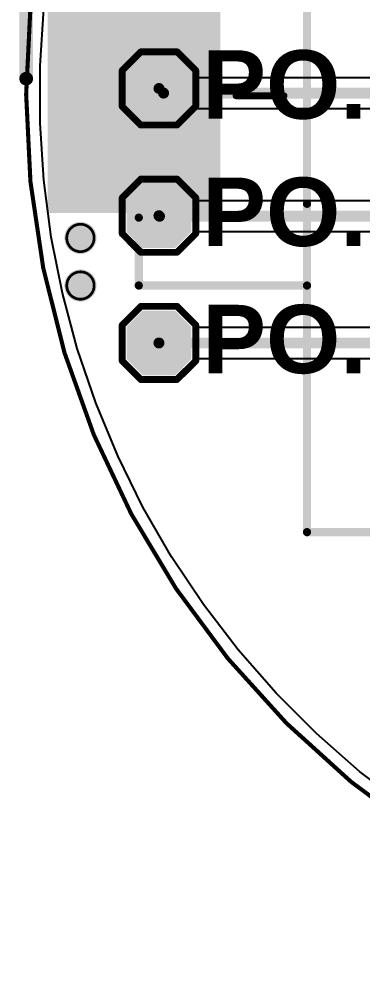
# Model space of a CAD drawing. Header units: inches. Extents: x -17 to 345, y -18 to 43.
# Drawn here: x -16.63 to -10.25, y -16.54 to 1.39 of the extents above; entities that cross this region are included whole.
import ezdxf

# ---------------------------------------------------------------- set-up
doc = ezdxf.new("R2010")
doc.units = ezdxf.units.IN
for name, color, linetype in [('Board Outline', 216, 'Continuous'), ('Bottom Layer', 5, 'Continuous'), ('Bottom Overlay', 54, 'Continuous'), ('Bottom Paste', 16, 'Continuous'), ('Bottom Solder', 6, 'Continuous'), ('Drill Drawing', 1, 'Continuous'), ('Mechanical 13', 56, 'Continuous'), ('Top Layer', 1, 'Continuous'), ('Top Overlay', 2, 'Continuous'), ('Top Paste', 8, 'Continuous'), ('Top Solder', 216, 'Continuous'), ('Via Holes', 16, 'Continuous')]:
    doc.layers.add(name, color=color, linetype=linetype)
doc.styles.add('Arial_Bold', font='', dxfattribs={"height": 0.2})
doc.styles.get('Arial_Bold').set_extended_font_data('Arial', bold=True)

msp = doc.modelspace()

# ---------------------------------------------------------------- hatches: boundary and pattern name
at = {"layer": 'Bottom Layer'}
msp.add_hatch(color=5, dxfattribs=at).paths.add_polyline_path([(-16, 2.1), (-13, 2.1), (-13, -2.1), (-16, -2.1)])
h = msp.add_hatch(color=5, dxfattribs=at)
edge = h.paths.add_edge_path()
edge.add_arc((-15.492, -2.663), 0.3, 0, 360)
h = msp.add_hatch(color=5, dxfattribs=at)
edge = h.paths.add_edge_path()
edge.add_arc((-15.492, -3.546), 0.3, 0, 360)
at = {"layer": 'Bottom Paste'}
msp.add_hatch(color=16, dxfattribs=at).paths.add_polyline_path([(-16, 2.1), (-13, 2.1), (-13, -2.1), (-16, -2.1)])
at = {"layer": 'Bottom Solder'}
msp.add_hatch(color=6, dxfattribs=at).paths.add_polyline_path([(-16.102, 2.202), (-12.898, 2.202), (-12.898, -2.202), (-16.102, -2.202)])
at = {"layer": 'Top Layer'}
for points in [[(-13.784, 0.611), (-14.284, 0.611), (-14.534, 0.361), (-14.534, -0.139), (-14.284, -0.389), (-13.784, -0.389), (-13.534, -0.139), (-13.534, 0.361)], [(-13.784, -1.751), (-14.284, -1.751), (-14.534, -2.001), (-14.534, -2.501), (-14.284, -2.751), (-13.784, -2.751), (-13.534, -2.501), (-13.534, -2.001)], [(-13.784, -4.112), (-14.284, -4.112), (-14.534, -4.362), (-14.534, -4.862), (-14.284, -5.112), (-13.784, -5.112), (-13.534, -4.862), (-13.534, -4.362)]]:
    msp.add_hatch(color=1, dxfattribs=at).paths.add_polyline_path(points)
h = msp.add_hatch(color=1, dxfattribs=at)
edge = h.paths.add_edge_path()
edge.add_arc((-15.492, -2.663), 0.3, 0, 360)
h = msp.add_hatch(color=1, dxfattribs=at)
edge = h.paths.add_edge_path()
edge.add_arc((-15.492, -3.546), 0.3, 0, 360)
at = {"layer": 'Top Paste'}
for points in [[(-13.784, 0.611), (-14.284, 0.611), (-14.534, 0.361), (-14.534, -0.139), (-14.284, -0.389), (-13.784, -0.389), (-13.534, -0.139), (-13.534, 0.361)], [(-13.784, -1.751), (-14.284, -1.751), (-14.534, -2.001), (-14.534, -2.501), (-14.284, -2.751), (-13.784, -2.751), (-13.534, -2.501), (-13.534, -2.001)], [(-13.784, -4.112), (-14.284, -4.112), (-14.534, -4.362), (-14.534, -4.862), (-14.284, -5.112), (-13.784, -5.112), (-13.534, -4.862), (-13.534, -4.362)]]:
    msp.add_hatch(color=8, dxfattribs=at).paths.add_polyline_path(points)
at = {"layer": 'Top Solder'}
for points in [[(-13.734, 0.712), (-14.335, 0.712), (-14.636, 0.411), (-14.636, -0.19), (-14.335, -0.491), (-13.734, -0.491), (-13.433, -0.19), (-13.433, 0.411)], [(-13.734, -1.649), (-14.335, -1.649), (-14.636, -1.95), (-14.636, -2.551), (-14.335, -2.852), (-13.734, -2.852), (-13.433, -2.551), (-13.433, -1.95)], [(-13.734, -4.01), (-14.335, -4.01), (-14.636, -4.311), (-14.636, -4.913), (-14.335, -5.213), (-13.734, -5.213), (-13.433, -4.913), (-13.433, -4.311)]]:
    msp.add_hatch(color=216, dxfattribs=at).paths.add_polyline_path(points)
at = {"layer": 'Via Holes'}
h = msp.add_hatch(color=7, dxfattribs=at)
edge = h.paths.add_edge_path()
edge.add_arc((-15.492, -2.663), 0.15, 0, 360)
h = msp.add_hatch(color=7, dxfattribs=at)
edge = h.paths.add_edge_path()
edge.add_arc((-15.492, -3.546), 0.15, 0, 360)

# ---------------------------------------------------------------- linework, layer by layer
at = {"layer": 'Board Outline'}
for points in [[(16.5, 0, 0.076, 0.076, 1), (-16.5, 0, 0.076, 0.076, 1)], [(-16.519, 0, 0.038, 0.038, 1), (-16.481, 0, 0.038, 0.038, 1)]]:
    msp.add_lwpolyline(points, format="xyseb", close=True, dxfattribs=at)
at = {"layer": 'Bottom Layer'}
for p, q in [((-16.241, 0.532), (-16.171, 1.593)), ((-16.241, -0.532), (-16.241, 0.532)), ((-16.171, -1.593), (-16.241, -0.532)), ((-16.033, -2.647), (-16.171, -1.593)), ((-15.825, -3.69), (-16.033, -2.647)), ((-15.55, -4.717), (-15.825, -3.69)), ((-15.208, -5.724), (-15.55, -4.717)), ((-14.801, -6.706), (-15.208, -5.724)), ((-14.331, -7.66), (-14.801, -6.706)), ((-13.799, -8.581), (-14.331, -7.66)), ((-13.209, -9.465), (-13.799, -8.581)), ((-12.561, -10.309), (-13.209, -9.465)), ((-11.86, -11.108), (-12.561, -10.309)), ((-11.108, -11.86), (-11.86, -11.108)), ((-10.309, -12.561), (-11.108, -11.86)), ((-9.465, -13.209), (-10.309, -12.561))]:
    msp.add_line(p, q, dxfattribs=at)
at = {"layer": 'Bottom Overlay'}
for points in [[(-11.286, -2.029, 0.152, 0.152, 0), (-11.286, 2.011, 0.152, 0.152, 0)], [(-12.602, -0.025, 0.127, 0.127, 0), (-11.713, -0.025, 0.127, 0.127, 0)], [(-11.286, -8.122, 0.152, 0.152, 0), (-11.286, -2.029, 0.152, 0.152, 0)], [(-14.409, -3.546, 0.152, 0.152, 0), (-14.409, -2.286, 0.152, 0.152, 0)], [(-14.409, -3.546, 0.152, 0.152, 0), (-11.286, -3.546, 0.152, 0.152, 0)], [(-11.286, -8.122, 0.152, 0.152, 0), (10.967, -8.122, 0.152, 0.152, 0)]]:
    msp.add_lwpolyline(points, format="xyseb", dxfattribs=at)
for points in [[(-12.634, -0.025, 0.0635, 0.0635, 1), (-12.57, -0.025, 0.0635, 0.0635, 1)], [(-11.745, -0.025, 0.0635, 0.0635, 1), (-11.681, -0.025, 0.0635, 0.0635, 1)], [(-11.324, -2.029, 0.076, 0.076, 1), (-11.248, -2.029, 0.076, 0.076, 1)], [(-11.324, -2.029, 0.0762, 0.0762, 1), (-11.247, -2.029, 0.0762, 0.0762, 1)], [(-14.447, -2.286, 0.076, 0.076, 1), (-14.371, -2.286, 0.076, 0.076, 1)], [(-14.447, -3.546, 0.076, 0.076, 1), (-14.371, -3.546, 0.076, 0.076, 1)], [(-14.447, -3.546, 0.076, 0.076, 1), (-14.371, -3.546, 0.076, 0.076, 1)], [(-11.324, -3.546, 0.076, 0.076, 1), (-11.248, -3.546, 0.076, 0.076, 1)], [(-11.324, -8.122, 0.0762, 0.0762, 1), (-11.247, -8.122, 0.0762, 0.0762, 1)], [(-11.324, -8.122, 0.0762, 0.0762, 1), (-11.247, -8.122, 0.0762, 0.0762, 1)]]:
    msp.add_lwpolyline(points, format="xyseb", close=True, dxfattribs=at)
at = {"layer": 'Drill Drawing'}
for points in [[(-15.238, -2.663, 0.0508, 0.0508, 1), (-15.746, -2.663, 0.0508, 0.0508, 1)], [(-15.759, -2.663, 0.0254, 0.0254, 1), (-15.734, -2.663, 0.0254, 0.0254, 1)], [(-15.251, -2.663, 0.0254, 0.0254, 1), (-15.226, -2.663, 0.0254, 0.0254, 1)], [(-15.238, -3.546, 0.0508, 0.0508, 1), (-15.746, -3.546, 0.0508, 0.0508, 1)], [(-15.759, -3.546, 0.0254, 0.0254, 1), (-15.734, -3.546, 0.0254, 0.0254, 1)], [(-15.251, -3.546, 0.0254, 0.0254, 1), (-15.226, -3.546, 0.0254, 0.0254, 1)]]:
    msp.add_lwpolyline(points, format="xyseb", close=True, dxfattribs=at)
at = {"layer": 'Mechanical 13'}
msp.add_lwpolyline([(-16.5, 0.292, 0.254, 0.254, 0), (-16.5, 18.567, 0.254, 0.254, 0)], format="xyseb", dxfattribs=at)
msp.add_lwpolyline([(-16.563, 0.292, 0.127, 0.127, 1), (-16.436, 0.292, 0.127, 0.127, 1)], format="xyseb", close=True, dxfattribs=at)
at = {"layer": 'Top Layer'}
for p, q in [((-16.241, 0.532), (-16.171, 1.593)), ((-14.373, 0.788), (-14.712, 0.449)), ((-13.696, 0.788), (-14.373, 0.788)), ((-13.357, 0.449), (-13.696, 0.788)), ((-16.241, -0.532), (-16.241, 0.532)), ((-14.712, 0.449), (-14.712, -0.228)), ((-13.357, 0.31), (-13.357, 0.449)), ((-7.229, 0.31), (-13.357, 0.31)), ((-14.712, -0.228), (-14.373, -0.567)), ((-13.696, -0.567), (-13.388, -0.259)), ((-13.388, -0.259), (-7.229, -0.259)), ((-16.171, -1.593), (-16.241, -0.532)), ((-14.373, -0.567), (-13.696, -0.567)), ((-16.033, -2.647), (-16.171, -1.593)), ((-14.373, -1.573), (-14.712, -1.912)), ((-13.696, -1.573), (-14.373, -1.573)), ((-13.357, -1.912), (-13.696, -1.573)), ((-14.712, -1.912), (-14.712, -2.59)), ((-13.357, -1.976), (-13.357, -1.912)), ((-9.763, -1.976), (-13.357, -1.976)), ((-15.825, -3.69), (-16.033, -2.647)), ((-14.712, -2.59), (-14.373, -2.928)), ((-13.696, -2.928), (-13.357, -2.59)), ((-13.357, -2.59), (-13.357, -2.545)), ((-13.357, -2.545), (-9.763, -2.545)), ((-14.373, -2.928), (-13.696, -2.928)), ((-15.55, -4.717), (-15.825, -3.69)), ((-14.373, -3.934), (-14.712, -4.273)), ((-13.696, -3.934), (-14.373, -3.934)), ((-13.357, -4.273), (-13.696, -3.934)), ((-14.712, -4.273), (-14.712, -4.951)), ((-13.357, -4.327), (-13.357, -4.273)), ((-8.164, -4.327), (-13.357, -4.327)), ((-15.208, -5.724), (-15.55, -4.717)), ((-14.712, -4.951), (-14.373, -5.29)), ((-13.696, -5.29), (-13.357, -4.951)), ((-13.357, -4.951), (-13.357, -4.897)), ((-13.357, -4.897), (-8.282, -4.897)), ((-14.373, -5.29), (-13.696, -5.29)), ((-14.801, -6.706), (-15.208, -5.724)), ((-14.331, -7.66), (-14.801, -6.706)), ((-13.799, -8.581), (-14.331, -7.66)), ((-13.209, -9.465), (-13.799, -8.581)), ((-12.561, -10.309), (-13.209, -9.465)), ((-11.86, -11.108), (-12.561, -10.309)), ((-11.108, -11.86), (-11.86, -11.108)), ((-10.309, -12.561), (-11.108, -11.86)), ((-9.465, -13.209), (-10.309, -12.561))]:
    msp.add_line(p, q, dxfattribs=at)
for points in [[(-14.034, 0.111, 0.203, 0.203, 0), (-13.949, 0.025, 0.203, 0.203, 0)], [(-13.949, 0.025, 0.203, 0.203, 0), (-6.838, 0.025, 0.203, 0.203, 0)], [(-14.034, -2.251, 0.203, 0.203, 0), (-14.024, -2.261, 0.203, 0.203, 0)], [(-14.024, -2.261, 0.203, 0.203, 0), (-9.373, -2.261, 0.203, 0.203, 0)], [(-14.034, -4.612, 0.203, 0.203, 0), (-8.164, -4.612, 0.203, 0.203, 0)]]:
    msp.add_lwpolyline(points, format="xyseb", dxfattribs=at)
for points in [[(-14.085, 0.111, 0.102, 0.102, 1), (-13.984, 0.111, 0.102, 0.102, 1)], [(-14, 0.025, 0.102, 0.102, 1), (-13.898, 0.025, 0.102, 0.102, 1)], [(-14, 0.025, 0.102, 0.102, 1), (-13.898, 0.025, 0.102, 0.102, 1)], [(-14.085, -2.251, 0.102, 0.102, 1), (-13.984, -2.251, 0.102, 0.102, 1)], [(-14.075, -2.261, 0.102, 0.102, 1), (-13.974, -2.261, 0.102, 0.102, 1)], [(-14.075, -2.261, 0.102, 0.102, 1), (-13.974, -2.261, 0.102, 0.102, 1)], [(-14.085, -4.612, 0.102, 0.102, 1), (-13.984, -4.612, 0.102, 0.102, 1)]]:
    msp.add_lwpolyline(points, format="xyseb", close=True, dxfattribs=at)
at = {"layer": 'Top Overlay'}
for points in [[(-14.716, 0.444, 0.127, 0.127, 0), (-14.37, 0.79, 0.127, 0.127, 0)], [(-14.37, 0.79, 0.127, 0.127, 0), (-13.698, 0.79, 0.127, 0.127, 0)], [(-13.698, 0.79, 0.127, 0.127, 0), (-13.351, 0.443, 0.127, 0.127, 0)], [(-14.716, -0.224, 0.127, 0.127, 0), (-14.716, 0.444, 0.127, 0.127, 0)], [(-13.351, -0.219, 0.127, 0.127, 0), (-13.351, 0.443, 0.127, 0.127, 0)], [(-14.716, -0.224, 0.127, 0.127, 0), (-14.372, -0.568, 0.127, 0.127, 0)], [(-13.7, -0.568, 0.127, 0.127, 0), (-13.351, -0.219, 0.127, 0.127, 0)], [(-14.372, -0.568, 0.127, 0.127, 0), (-13.7, -0.568, 0.127, 0.127, 0)], [(-14.716, -1.917, 0.127, 0.127, 0), (-14.37, -1.571, 0.127, 0.127, 0)], [(-14.37, -1.571, 0.127, 0.127, 0), (-13.698, -1.571, 0.127, 0.127, 0)], [(-13.698, -1.571, 0.127, 0.127, 0), (-13.351, -1.918, 0.127, 0.127, 0)], [(-14.716, -2.585, 0.127, 0.127, 0), (-14.716, -1.917, 0.127, 0.127, 0)], [(-13.351, -2.58, 0.127, 0.127, 0), (-13.351, -1.918, 0.127, 0.127, 0)], [(-14.716, -2.585, 0.127, 0.127, 0), (-14.372, -2.929, 0.127, 0.127, 0)], [(-13.7, -2.929, 0.127, 0.127, 0), (-13.351, -2.58, 0.127, 0.127, 0)], [(-14.372, -2.929, 0.127, 0.127, 0), (-13.7, -2.929, 0.127, 0.127, 0)], [(-14.716, -4.279, 0.127, 0.127, 0), (-14.37, -3.932, 0.127, 0.127, 0)], [(-14.37, -3.932, 0.127, 0.127, 0), (-13.698, -3.932, 0.127, 0.127, 0)], [(-13.698, -3.932, 0.127, 0.127, 0), (-13.351, -4.279, 0.127, 0.127, 0)], [(-14.716, -4.946, 0.127, 0.127, 0), (-14.716, -4.279, 0.127, 0.127, 0)], [(-13.351, -4.942, 0.127, 0.127, 0), (-13.351, -4.279, 0.127, 0.127, 0)], [(-14.716, -4.946, 0.127, 0.127, 0), (-14.372, -5.29, 0.127, 0.127, 0)], [(-13.7, -5.29, 0.127, 0.127, 0), (-13.351, -4.942, 0.127, 0.127, 0)], [(-14.372, -5.29, 0.127, 0.127, 0), (-13.7, -5.29, 0.127, 0.127, 0)]]:
    msp.add_lwpolyline(points, format="xyseb", dxfattribs=at)
for points in [[(-14.402, 0.79, 0.0635, 0.0635, 1), (-14.338, 0.79, 0.0635, 0.0635, 1)], [(-14.402, 0.79, 0.0635, 0.0635, 1), (-14.338, 0.79, 0.0635, 0.0635, 1)], [(-13.73, 0.79, 0.0635, 0.0635, 1), (-13.666, 0.79, 0.0635, 0.0635, 1)], [(-13.73, 0.79, 0.0635, 0.0635, 1), (-13.666, 0.79, 0.0635, 0.0635, 1)], [(-14.748, 0.444, 0.0635, 0.0635, 1), (-14.685, 0.444, 0.0635, 0.0635, 1)], [(-14.748, 0.444, 0.0635, 0.0635, 1), (-14.685, 0.444, 0.0635, 0.0635, 1)], [(-13.383, 0.443, 0.0635, 0.0635, 1), (-13.319, 0.443, 0.0635, 0.0635, 1)], [(-13.383, 0.443, 0.0635, 0.0635, 1), (-13.319, 0.443, 0.0635, 0.0635, 1)], [(-14.748, -0.224, 0.0635, 0.0635, 1), (-14.685, -0.224, 0.0635, 0.0635, 1)], [(-14.748, -0.224, 0.0635, 0.0635, 1), (-14.685, -0.224, 0.0635, 0.0635, 1)], [(-13.383, -0.219, 0.0635, 0.0635, 1), (-13.319, -0.219, 0.0635, 0.0635, 1)], [(-13.383, -0.219, 0.0635, 0.0635, 1), (-13.319, -0.219, 0.0635, 0.0635, 1)], [(-14.404, -0.568, 0.0635, 0.0635, 1), (-14.34, -0.568, 0.0635, 0.0635, 1)], [(-14.404, -0.568, 0.0635, 0.0635, 1), (-14.34, -0.568, 0.0635, 0.0635, 1)], [(-13.731, -0.568, 0.0635, 0.0635, 1), (-13.668, -0.568, 0.0635, 0.0635, 1)], [(-13.731, -0.568, 0.0635, 0.0635, 1), (-13.668, -0.568, 0.0635, 0.0635, 1)], [(-14.402, -1.571, 0.0635, 0.0635, 1), (-14.338, -1.571, 0.0635, 0.0635, 1)], [(-14.402, -1.571, 0.0635, 0.0635, 1), (-14.338, -1.571, 0.0635, 0.0635, 1)], [(-13.73, -1.571, 0.0635, 0.0635, 1), (-13.666, -1.571, 0.0635, 0.0635, 1)], [(-13.73, -1.571, 0.0635, 0.0635, 1), (-13.666, -1.571, 0.0635, 0.0635, 1)], [(-14.748, -1.917, 0.0635, 0.0635, 1), (-14.685, -1.917, 0.0635, 0.0635, 1)], [(-14.748, -1.917, 0.0635, 0.0635, 1), (-14.685, -1.917, 0.0635, 0.0635, 1)], [(-13.383, -1.918, 0.0635, 0.0635, 1), (-13.319, -1.918, 0.0635, 0.0635, 1)], [(-13.383, -1.918, 0.0635, 0.0635, 1), (-13.319, -1.918, 0.0635, 0.0635, 1)], [(-14.748, -2.585, 0.0635, 0.0635, 1), (-14.685, -2.585, 0.0635, 0.0635, 1)], [(-14.748, -2.585, 0.0635, 0.0635, 1), (-14.685, -2.585, 0.0635, 0.0635, 1)], [(-13.383, -2.58, 0.0635, 0.0635, 1), (-13.319, -2.58, 0.0635, 0.0635, 1)], [(-13.383, -2.58, 0.0635, 0.0635, 1), (-13.319, -2.58, 0.0635, 0.0635, 1)], [(-14.404, -2.929, 0.0635, 0.0635, 1), (-14.34, -2.929, 0.0635, 0.0635, 1)], [(-14.404, -2.929, 0.0635, 0.0635, 1), (-14.34, -2.929, 0.0635, 0.0635, 1)], [(-13.731, -2.929, 0.0635, 0.0635, 1), (-13.668, -2.929, 0.0635, 0.0635, 1)], [(-13.731, -2.929, 0.0635, 0.0635, 1), (-13.668, -2.929, 0.0635, 0.0635, 1)], [(-14.402, -3.932, 0.0635, 0.0635, 1), (-14.338, -3.932, 0.0635, 0.0635, 1)], [(-14.402, -3.932, 0.0635, 0.0635, 1), (-14.338, -3.932, 0.0635, 0.0635, 1)], [(-13.73, -3.932, 0.0635, 0.0635, 1), (-13.666, -3.932, 0.0635, 0.0635, 1)], [(-13.73, -3.932, 0.0635, 0.0635, 1), (-13.666, -3.932, 0.0635, 0.0635, 1)], [(-14.748, -4.279, 0.0635, 0.0635, 1), (-14.685, -4.279, 0.0635, 0.0635, 1)], [(-14.748, -4.279, 0.0635, 0.0635, 1), (-14.685, -4.279, 0.0635, 0.0635, 1)], [(-13.383, -4.279, 0.0635, 0.0635, 1), (-13.319, -4.279, 0.0635, 0.0635, 1)], [(-13.383, -4.279, 0.0635, 0.0635, 1), (-13.319, -4.279, 0.0635, 0.0635, 1)], [(-14.748, -4.946, 0.0635, 0.0635, 1), (-14.685, -4.946, 0.0635, 0.0635, 1)], [(-14.748, -4.946, 0.0635, 0.0635, 1), (-14.685, -4.946, 0.0635, 0.0635, 1)], [(-13.383, -4.942, 0.0635, 0.0635, 1), (-13.319, -4.942, 0.0635, 0.0635, 1)], [(-13.383, -4.942, 0.0635, 0.0635, 1), (-13.319, -4.942, 0.0635, 0.0635, 1)], [(-14.404, -5.29, 0.0635, 0.0635, 1), (-14.34, -5.29, 0.0635, 0.0635, 1)], [(-14.404, -5.29, 0.0635, 0.0635, 1), (-14.34, -5.29, 0.0635, 0.0635, 1)], [(-13.731, -5.29, 0.0635, 0.0635, 1), (-13.668, -5.29, 0.0635, 0.0635, 1)], [(-13.731, -5.29, 0.0635, 0.0635, 1), (-13.668, -5.29, 0.0635, 0.0635, 1)]]:
    msp.add_lwpolyline(points, format="xyseb", close=True, dxfattribs=at)

# ---------------------------------------------------------------- texts
at = {"layer": 'Top Overlay', "style": 'Arial_Bold'}
for s, p in [('PO.28', (-13.23, -0.451)), ('PO.27', (-13.23, -2.813)), ('PO.26', (-13.23, -5.174))]:
    msp.add_text(s, height=1.27, rotation=360, dxfattribs=at).set_placement(p)

doc.saveas('drawing.dxf')
